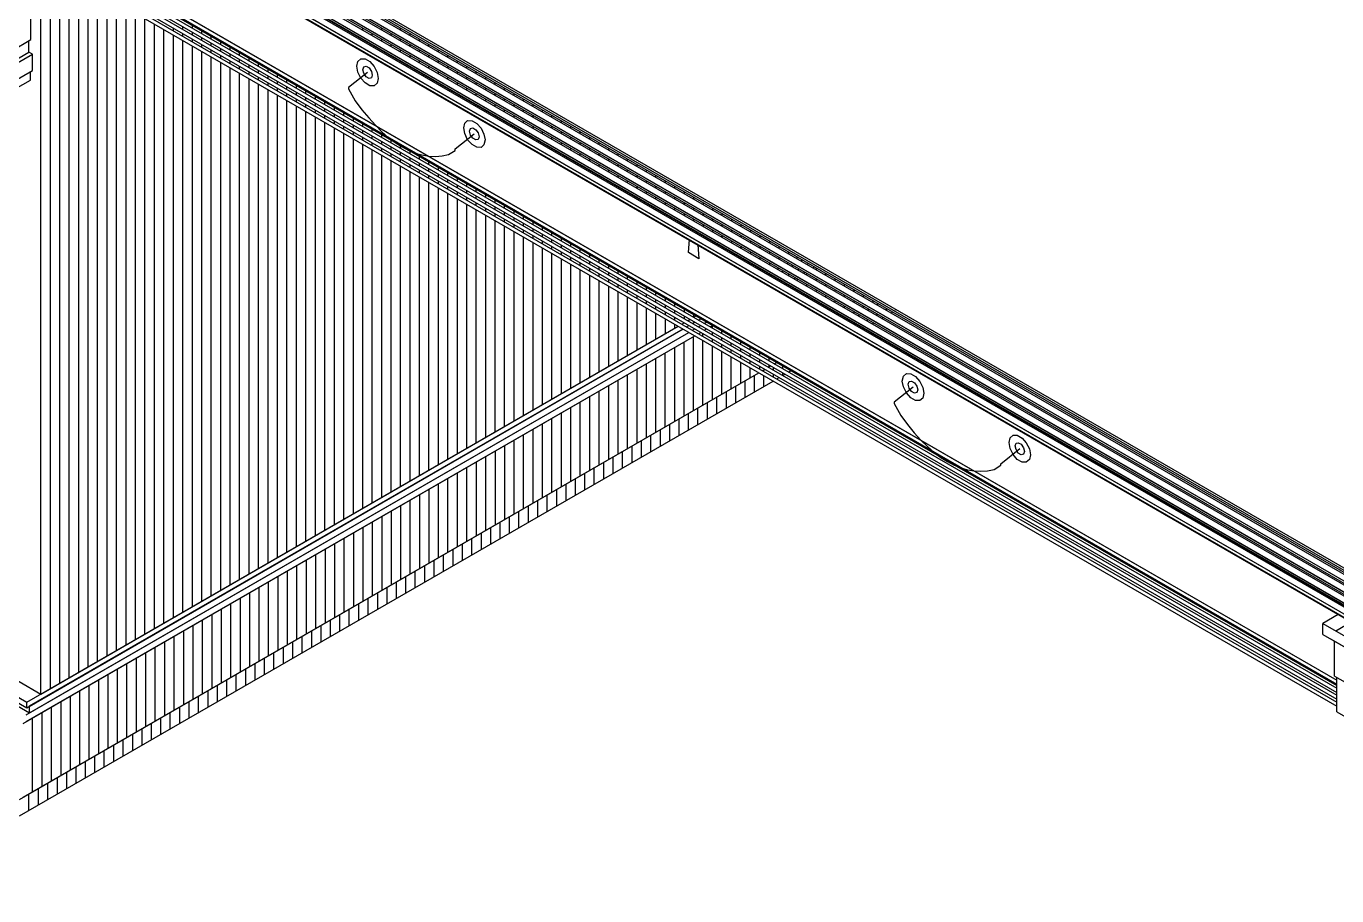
# Model space of a CAD drawing. Header units: inches. Extents: x 0.3 to 16.2, y 0.3 to 11.4.
# Drawn here: x 2.043 to 4.735, y 6.286 to 8.073 of the extents above; entities that cross this region are included whole.
import ezdxf

# ---------------------------------------------------------------- set-up
doc = ezdxf.new("R2010")
doc.units = ezdxf.units.IN
doc.header["$LTSCALE"] = 0.009843
doc.header["$MEASUREMENT"] = 0
doc.layers.add('GEOMETRY', color=7, linetype='Continuous')

msp = doc.modelspace()

# ---------------------------------------------------------------- linework, layer by layer
at = {"layer": 'GEOMETRY'}
for p, q in [((0.9567, 9.1366), (5.7374, 6.3764)), ((0.9567, 9.1366), (5.7374, 6.3764)), ((0.9634, 9.1409), (5.7374, 6.3846)), ((0.9634, 9.1409), (5.7374, 6.3846)), ((0.9634, 9.1366), (5.7374, 6.3803)), ((0.9638, 9.1453), (5.7374, 6.389)), ((0.9638, 9.1453), (5.7374, 6.389)), ((0.9638, 9.1409), (5.7374, 6.3846)), ((0.9567, 9.1224), (5.7374, 6.3626)), ((0.9567, 9.1142), (5.7374, 6.3539)), ((0.9567, 9.1142), (5.7374, 6.3539)), ((0.9567, 9.1), (5.7374, 6.3402)), ((0.9634, 9.1185), (5.7374, 6.3622)), ((0.9634, 9.1185), (5.7374, 6.3622)), ((0.9634, 9.1185), (5.7374, 6.3622)), ((0.9634, 9.1142), (5.7374, 6.3579)), ((0.9567, 9.0913), (5.7374, 6.3315)), ((0.9567, 9.0913), (5.7374, 6.3315)), ((0.9567, 9.0776), (5.7374, 6.3173)), ((0.9634, 9.0961), (5.7374, 6.3394)), ((0.9634, 9.0961), (5.7374, 6.3394)), ((0.9634, 9.0961), (5.7374, 6.3394)), ((0.9634, 9.0917), (5.7374, 6.3354)), ((0.9634, 9.0732), (5.7374, 6.3169)), ((0.9634, 9.0732), (5.7374, 6.3169)), ((0.9634, 9.0732), (5.7374, 6.3169)), ((0.9567, 9.0689), (5.7374, 6.3091)), ((0.9567, 9.0689), (5.7374, 6.3091)), ((0.9567, 9.0551), (5.7374, 6.2949)), ((0.9634, 9.0693), (5.7374, 6.313)), ((0.9634, 9.0508), (5.7374, 6.2945)), ((0.9685, 9.0413), (5.7378, 6.2878)), ((0.9803, 9.0331), (5.7382, 6.2858)), ((1.0394, 9.024), (5.7421, 6.3091)), ((1.0394, 9.024), (5.7421, 6.3091)), ((1.0661, 9.0142), (5.7449, 6.313)), ((1.0661, 9.0142), (5.7449, 6.313)), ((2.0555, 8.2646), (4.7346, 6.7177)), ((2.0571, 8.2665), (4.7346, 6.7205)), ((2.0571, 8.2665), (4.7346, 6.7205)), ((2.0673, 8.2689), (4.7346, 6.7291)), ((2.0673, 8.2689), (4.7346, 6.7291)), ((2.0744, 8.265), (4.7346, 6.7291)), ((2.0433, 8.2575), (4.7346, 6.7035)), ((2.0508, 8.2618), (4.7346, 6.7122)), ((2.0508, 8.2618), (4.7346, 6.7122)), ((2.0559, 8.2504), (4.7346, 6.7035)), ((2.0559, 8.2449), (4.7346, 6.698)), ((2.0559, 8.2449), (4.7346, 6.698)), ((2.0673, 8.2606), (4.7346, 6.7205)), ((2.0559, 8.2362), (4.7346, 6.6898)), ((2.0559, 8.2362), (4.7346, 6.6898)), ((2.0559, 8.2307), (4.7346, 6.6839)), ((2.0559, 8.2307), (4.7346, 6.6839)), ((2.0559, 8.222), (4.7346, 6.6756)), ((2.0732, 6.7004), (2.0732, 8.2122)), ((2.0929, 6.7118), (2.0929, 8.2008)), ((2.1122, 6.7228), (2.1122, 8.1898)), ((2.1315, 6.7343), (2.1315, 8.1783)), ((2.1512, 6.7453), (2.1512, 8.1673)), ((2.1705, 6.7567), (2.1705, 8.1559)), ((2.1898, 6.7677), (2.1898, 8.1449)), ((2.2094, 6.7791), (2.2094, 8.1335)), ((2.0528, 8.0453), (2.0528, 8.1197)), ((2.2287, 6.7902), (2.2287, 8.1224)), ((2.2484, 6.8016), (2.2484, 8.111)), ((2.2677, 6.8126), (2.2677, 8.1)), ((2.287, 6.824), (2.287, 8.0886)), ((2.3067, 6.835), (2.3067, 8.0776)), ((2.326, 6.8465), (2.326, 8.0661)), ((2.3453, 8.0634), (2.3453, 8.0689)), ((2.3453, 6.8575), (2.3453, 8.0551)), ((2.365, 8.0661), (2.365, 8.072)), ((2.365, 8.0524), (2.365, 8.0579)), ((2.3843, 8.0689), (2.3843, 8.0748)), ((2.3843, 8.0551), (2.3843, 8.0606)), ((2.4039, 8.0579), (2.4039, 8.0634)), ((2.4039, 8.0437), (2.4039, 8.0496)), ((2.4232, 8.0465), (2.4232, 8.0524)), ((2.7343, 8.0654), (2.7343, 8.0693)), ((2.7535, 8.0539), (2.7535, 8.0579)), ((2.7732, 8.0654), (2.7732, 8.0693)), ((2.7925, 8.0543), (2.7925, 8.0583)), ((2.8118, 8.0654), (2.8118, 8.0693)), ((2.8315, 8.0622), (2.8315, 8.0626)), ((2.8315, 8.0543), (2.8315, 8.0583)), ((2.8508, 8.0512), (2.8508, 8.0516)), ((2.0134, 8.0224), (2.0528, 8.0453)), ((2.0488, 8.0193), (2.0488, 8.0429)), ((2.365, 6.8689), (2.365, 8.0437)), ((2.3843, 8.0409), (2.3843, 8.0465)), ((2.3843, 6.8803), (2.3843, 8.0327)), ((2.4039, 8.0299), (2.4039, 8.0354)), ((2.4232, 8.0327), (2.4232, 8.0382)), ((2.4232, 8.0185), (2.4232, 8.024)), ((2.4425, 8.0354), (2.4425, 8.0409)), ((2.4425, 8.0213), (2.4425, 8.0272)), ((2.4622, 8.024), (2.4622, 8.0299)), ((2.7732, 8.0429), (2.7732, 8.0469)), ((2.7925, 8.0315), (2.7925, 8.0354)), ((2.8118, 8.0429), (2.8118, 8.0469)), ((2.8118, 8.0205), (2.8118, 8.0244)), ((2.8315, 8.0319), (2.8315, 8.0358)), ((2.8508, 8.0429), (2.8508, 8.0469)), ((2.8508, 8.0205), (2.8508, 8.0244)), ((2.8701, 8.0398), (2.8701, 8.0402)), ((2.8701, 8.0319), (2.8701, 8.0358)), ((2.8898, 8.0287), (2.8898, 8.0291)), ((2.8898, 8.0205), (2.8898, 8.0244)), ((2.0075, 7.987), (2.0563, 8.0154)), ((2.0075, 7.987), (2.0563, 8.0154)), ((2.0173, 8.0012), (2.0488, 8.0193)), ((2.0563, 8.0154), (2.0488, 8.0193)), ((2.0563, 7.9815), (2.0563, 8.0154)), ((2.4039, 6.8913), (2.4039, 8.0213)), ((2.4232, 6.9028), (2.4232, 8.0102)), ((2.4425, 8.0075), (2.4425, 8.013)), ((2.4425, 6.9138), (2.4425, 7.9988)), ((2.4622, 8.0102), (2.4622, 8.0157)), ((2.4622, 7.9961), (2.4622, 8.0016)), ((2.4815, 8.013), (2.4815, 8.0185)), ((2.4815, 7.9988), (2.4815, 8.0047)), ((2.5008, 8.0016), (2.5008, 8.0075)), ((2.5205, 7.9906), (2.5205, 7.9961)), ((2.7224, 7.9906), (2.7244, 8.0004)), ((2.7244, 8.0004), (2.7307, 8.0055)), ((2.7307, 8.0055), (2.7394, 8.0055)), ((2.7394, 8.0055), (2.7492, 8)), ((2.7492, 8), (2.7579, 7.9898)), ((2.8315, 8.0091), (2.8315, 8.013)), ((2.8508, 7.998), (2.8508, 8.002)), ((2.8701, 8.0094), (2.8701, 8.0134)), ((2.8898, 7.998), (2.8898, 8.002)), ((2.9091, 8.0173), (2.9091, 8.0177)), ((2.9091, 8.0094), (2.9091, 8.0134)), ((2.9287, 8.0063), (2.9287, 8.0067)), ((2.9287, 7.998), (2.9287, 8.002)), ((2.948, 7.9949), (2.948, 7.9953)), ((2.0075, 7.9535), (2.0563, 7.9815)), ((2.0516, 7.9618), (2.0516, 7.9787)), ((2.4622, 6.9252), (2.4622, 7.9878)), ((2.4815, 7.985), (2.4815, 7.9906)), ((2.4815, 6.9362), (2.4815, 7.9764)), ((2.5008, 7.9878), (2.5008, 7.9933)), ((2.5008, 7.9736), (2.5008, 7.9791)), ((2.5205, 7.9764), (2.5205, 7.9823)), ((2.5205, 7.9626), (2.5205, 7.9681)), ((2.5398, 7.9791), (2.5398, 7.985)), ((2.5398, 7.9654), (2.5398, 7.9709)), ((2.5594, 7.9681), (2.5594, 7.9736)), ((2.7441, 7.978), (2.7051, 7.9472)), ((2.7244, 7.9783), (2.7224, 7.9906)), ((2.7307, 7.9661), (2.7244, 7.9783)), ((2.7346, 7.9835), (2.7362, 7.989)), ((2.7362, 7.976), (2.7346, 7.9835)), ((2.7362, 7.989), (2.7413, 7.9906)), ((2.7413, 7.9689), (2.7362, 7.976)), ((2.7413, 7.9906), (2.7472, 7.987)), ((2.7472, 7.9654), (2.7413, 7.9689)), ((2.7472, 7.987), (2.752, 7.9799)), ((2.752, 7.9799), (2.7539, 7.9724)), ((2.7539, 7.9724), (2.752, 7.9669)), ((2.7579, 7.9898), (2.7642, 7.9776)), ((2.7642, 7.9776), (2.7661, 7.9654)), ((2.8701, 7.9866), (2.8701, 7.9906)), ((2.8898, 7.9756), (2.8898, 7.9795)), ((2.9091, 7.987), (2.9091, 7.9909)), ((2.9091, 7.9642), (2.9091, 7.9681)), ((2.9287, 7.9756), (2.9287, 7.9795)), ((2.948, 7.987), (2.948, 7.9909)), ((2.948, 7.9646), (2.948, 7.9685)), ((2.9673, 7.9839), (2.9673, 7.9843)), ((2.9673, 7.9756), (2.9673, 7.9795)), ((2.987, 7.9724), (2.987, 7.9728)), ((2.987, 7.9646), (2.987, 7.9685)), ((2.0098, 7.9378), (2.0516, 7.9618)), ((2.5008, 6.9476), (2.5008, 7.9654)), ((2.5205, 6.9587), (2.5205, 7.9539)), ((2.5398, 7.9512), (2.5398, 7.9567)), ((2.5398, 6.9701), (2.5398, 7.9429)), ((2.5594, 7.9539), (2.5594, 7.9598)), ((2.5594, 7.9402), (2.5594, 7.9457)), ((2.5787, 7.9567), (2.5787, 7.9626)), ((2.5787, 7.9429), (2.5787, 7.9484)), ((2.598, 7.9457), (2.598, 7.9512)), ((2.7051, 7.9472), (2.7051, 7.9441)), ((2.7051, 7.9441), (2.7189, 7.9197)), ((2.7394, 7.9563), (2.7307, 7.9661)), ((2.7492, 7.9504), (2.7394, 7.9563)), ((2.752, 7.9669), (2.7472, 7.9654)), ((2.7579, 7.9504), (2.7492, 7.9504)), ((2.7642, 7.9555), (2.7579, 7.9504)), ((2.7661, 7.9654), (2.7642, 7.9555)), ((2.9287, 7.9531), (2.9287, 7.9571)), ((2.948, 7.9417), (2.948, 7.9457)), ((2.9673, 7.9531), (2.9673, 7.9571)), ((2.987, 7.9421), (2.987, 7.9461)), ((3.0063, 7.9614), (3.0063, 7.9618)), ((3.0063, 7.9531), (3.0063, 7.9571)), ((3.0256, 7.95), (3.0256, 7.9504)), ((3.0256, 7.9421), (3.0256, 7.9461)), ((2.5594, 6.9811), (2.5594, 7.9315)), ((2.5787, 7.9287), (2.5787, 7.9343)), ((2.5787, 6.9925), (2.5787, 7.9205)), ((2.598, 7.9315), (2.598, 7.9374)), ((2.598, 7.9177), (2.598, 7.9232)), ((2.6177, 7.9343), (2.6177, 7.9402)), ((2.6177, 7.9205), (2.6177, 7.926)), ((2.637, 7.9232), (2.637, 7.9287)), ((2.637, 7.9091), (2.637, 7.915)), ((2.6563, 7.9118), (2.6563, 7.9177)), ((2.7189, 7.9197), (2.7327, 7.9012)), ((2.9673, 7.9307), (2.9673, 7.9346)), ((2.987, 7.9193), (2.987, 7.9232)), ((3.0063, 7.9307), (3.0063, 7.9346)), ((3.0256, 7.9197), (3.0256, 7.9236)), ((3.0453, 7.939), (3.0453, 7.9394)), ((3.0453, 7.9307), (3.0453, 7.9346)), ((3.0646, 7.9276), (3.0646, 7.928)), ((3.0646, 7.9197), (3.0646, 7.9236)), ((3.0843, 7.9165), (3.0843, 7.9169)), ((2.598, 7.0035), (2.598, 7.9091)), ((2.6177, 7.9063), (2.6177, 7.9118)), ((2.6177, 7.015), (2.6177, 7.898)), ((2.637, 7.8953), (2.637, 7.9008)), ((2.6563, 7.898), (2.6563, 7.9035)), ((2.6563, 7.8839), (2.6563, 7.8894)), ((2.676, 7.9008), (2.676, 7.9063)), ((2.676, 7.8866), (2.676, 7.8921)), ((2.6953, 7.8894), (2.6953, 7.8953)), ((2.7327, 7.9012), (2.7465, 7.8843)), ((3.0063, 7.9083), (3.0063, 7.9122)), ((3.0256, 7.8969), (3.0256, 7.9008)), ((3.0453, 7.9083), (3.0453, 7.9122)), ((3.0453, 7.8858), (3.0453, 7.8898)), ((3.0646, 7.8972), (3.0646, 7.9012)), ((3.0843, 7.9083), (3.0843, 7.9122)), ((3.0843, 7.8858), (3.0843, 7.8898)), ((3.1035, 7.9051), (3.1035, 7.9055)), ((3.1035, 7.8972), (3.1035, 7.9012)), ((3.1228, 7.8941), (3.1228, 7.8945)), ((3.1228, 7.8858), (3.1228, 7.8898)), ((2.637, 7.026), (2.637, 7.8866)), ((2.6563, 7.0374), (2.6563, 7.8756)), ((2.676, 7.8724), (2.676, 7.8783)), ((2.676, 7.0484), (2.676, 7.8642)), ((2.6953, 7.8756), (2.6953, 7.8811)), ((2.6953, 7.8614), (2.6953, 7.8669)), ((2.715, 7.8783), (2.715, 7.8839)), ((2.715, 7.8642), (2.715, 7.8697)), ((2.7343, 7.8669), (2.7343, 7.8728)), ((2.7465, 7.8843), (2.7602, 7.8693)), ((2.7535, 7.8559), (2.7535, 7.8614)), ((2.7602, 7.8693), (2.7736, 7.8559)), ((2.9417, 7.8642), (2.9437, 7.8736)), ((2.9437, 7.852), (2.9417, 7.8642)), ((2.9437, 7.8736), (2.9496, 7.8791)), ((2.9496, 7.8791), (2.9587, 7.8787)), ((2.9535, 7.8571), (2.9555, 7.8626)), ((2.9555, 7.8626), (2.9606, 7.8638)), ((2.9587, 7.8787), (2.9685, 7.8732)), ((2.9606, 7.8638), (2.9665, 7.8602)), ((2.9665, 7.8602), (2.9713, 7.8535)), ((2.9685, 7.8732), (2.9772, 7.8634)), ((2.9772, 7.8634), (2.9831, 7.8512)), ((3.0646, 7.8744), (3.0646, 7.8783)), ((3.0843, 7.8634), (3.0843, 7.8673)), ((3.1035, 7.8748), (3.1035, 7.8787)), ((3.1228, 7.8634), (3.1228, 7.8673)), ((3.1425, 7.8827), (3.1425, 7.8831)), ((3.1425, 7.8748), (3.1425, 7.8787)), ((3.1618, 7.8717), (3.1618, 7.872)), ((3.1618, 7.8634), (3.1618, 7.8673)), ((3.1811, 7.8602), (3.1811, 7.8606)), ((2.6953, 7.0598), (2.6953, 7.8531)), ((2.715, 7.85), (2.715, 7.8559)), ((2.715, 7.0709), (2.715, 7.8417)), ((2.7343, 7.8531), (2.7343, 7.8587)), ((2.7343, 7.839), (2.7343, 7.8445)), ((2.7535, 7.8417), (2.7535, 7.8472)), ((2.7535, 7.8276), (2.7535, 7.8335)), ((2.7732, 7.8445), (2.7732, 7.8504)), ((2.7732, 7.8307), (2.7732, 7.8362)), ((2.7736, 7.8559), (2.7874, 7.8437)), ((2.7874, 7.8437), (2.8012, 7.8335)), ((2.7925, 7.8335), (2.7925, 7.839)), ((2.8012, 7.8335), (2.815, 7.8248)), ((2.9244, 7.8205), (2.9634, 7.8516)), ((2.9496, 7.8394), (2.9437, 7.852)), ((2.9587, 7.8295), (2.9496, 7.8394)), ((2.9555, 7.8492), (2.9535, 7.8571)), ((2.9606, 7.8425), (2.9555, 7.8492)), ((2.9665, 7.839), (2.9606, 7.8425)), ((2.9713, 7.8402), (2.9665, 7.839)), ((2.9713, 7.8535), (2.9732, 7.8457)), ((2.9732, 7.8457), (2.9713, 7.8402)), ((2.9831, 7.8512), (2.9854, 7.839)), ((2.9854, 7.839), (2.9831, 7.8291)), ((3.1035, 7.852), (3.1035, 7.8559)), ((3.1228, 7.8409), (3.1228, 7.8449)), ((3.1425, 7.8524), (3.1425, 7.8563)), ((3.1425, 7.8295), (3.1425, 7.8335)), ((3.1618, 7.8409), (3.1618, 7.8449)), ((3.1811, 7.8524), (3.1811, 7.8563)), ((3.1811, 7.8299), (3.1811, 7.8339)), ((3.2008, 7.8492), (3.2008, 7.8496)), ((3.2008, 7.8409), (3.2008, 7.8449)), ((3.2201, 7.8378), (3.2201, 7.8382)), ((3.2201, 7.8299), (3.2201, 7.8339)), ((2.7343, 7.0823), (2.7343, 7.8307)), ((2.7535, 7.0933), (2.7535, 7.8193)), ((2.7732, 7.8165), (2.7732, 7.822)), ((2.7732, 7.1047), (2.7732, 7.8083)), ((2.7925, 7.8193), (2.7925, 7.8248)), ((2.7925, 7.8051), (2.7925, 7.811)), ((2.8118, 7.822), (2.8118, 7.828)), ((2.8118, 7.8083), (2.8118, 7.8138)), ((2.815, 7.8248), (2.8287, 7.8177)), ((2.8287, 7.8177), (2.8421, 7.8122)), ((2.8315, 7.811), (2.8315, 7.8165)), ((2.8421, 7.8122), (2.8559, 7.8083)), ((2.8559, 7.8083), (2.8697, 7.8059)), ((2.8835, 7.8051), (2.8972, 7.8063)), ((2.8972, 7.8063), (2.9106, 7.8091)), ((2.9106, 7.8091), (2.9244, 7.8177)), ((2.9244, 7.8177), (2.9244, 7.8205)), ((2.9685, 7.824), (2.9587, 7.8295)), ((2.9772, 7.8236), (2.9685, 7.824)), ((2.9831, 7.8291), (2.9772, 7.8236)), ((3.1618, 7.8185), (3.1618, 7.8224)), ((3.1811, 7.8071), (3.1811, 7.811)), ((3.2008, 7.8185), (3.2008, 7.8224)), ((3.2201, 7.8075), (3.2201, 7.8114)), ((3.2398, 7.8268), (3.2398, 7.8272)), ((3.2398, 7.8185), (3.2398, 7.8224)), ((3.2591, 7.8154), (3.2591, 7.8157)), ((3.2591, 7.8075), (3.2591, 7.8114)), ((2.7925, 7.1157), (2.7925, 7.7969)), ((2.8118, 7.7941), (2.8118, 7.7996)), ((2.8118, 7.1272), (2.8118, 7.7858)), ((2.8315, 7.7969), (2.8315, 7.8024)), ((2.8315, 7.7827), (2.8315, 7.7886)), ((2.8508, 7.7996), (2.8508, 7.8055)), ((2.8508, 7.7858), (2.8508, 7.7913)), ((2.8697, 7.8059), (2.8835, 7.8051)), ((2.8701, 7.7886), (2.8701, 7.7941)), ((2.8701, 7.7744), (2.8701, 7.7799)), ((2.8898, 7.7772), (2.8898, 7.7831)), ((3.2008, 7.7961), (3.2008, 7.8)), ((3.2201, 7.7846), (3.2201, 7.7886)), ((3.2398, 7.7961), (3.2398, 7.8)), ((3.2591, 7.785), (3.2591, 7.789)), ((3.2783, 7.8043), (3.2783, 7.8047)), ((3.2783, 7.7961), (3.2783, 7.8)), ((3.298, 7.7929), (3.298, 7.7933)), ((3.298, 7.785), (3.298, 7.789)), ((3.3173, 7.7819), (3.3173, 7.7823)), ((2.8315, 7.1382), (2.8315, 7.7744)), ((2.8508, 7.7717), (2.8508, 7.7772)), ((2.8508, 7.1496), (2.8508, 7.7634)), ((2.8701, 7.7602), (2.8701, 7.7661)), ((2.8898, 7.7634), (2.8898, 7.7689)), ((2.8898, 7.7492), (2.8898, 7.7547)), ((2.9091, 7.7661), (2.9091, 7.7717)), ((2.9091, 7.752), (2.9091, 7.7575)), ((2.9287, 7.7547), (2.9287, 7.7606)), ((3.2398, 7.7736), (3.2398, 7.7776)), ((3.2591, 7.7622), (3.2591, 7.7661)), ((3.2783, 7.7736), (3.2783, 7.7776)), ((3.2783, 7.7512), (3.2783, 7.7551)), ((3.298, 7.7622), (3.298, 7.7661)), ((3.3173, 7.7736), (3.3173, 7.7776)), ((3.3173, 7.7512), (3.3173, 7.7551)), ((3.3366, 7.7705), (3.3366, 7.7709)), ((3.3366, 7.7626), (3.3366, 7.7665)), ((3.3563, 7.7594), (3.3563, 7.7598)), ((3.3563, 7.7512), (3.3563, 7.7551)), ((2.8701, 7.1606), (2.8701, 7.752)), ((2.8898, 7.172), (2.8898, 7.7409)), ((2.9091, 7.7378), (2.9091, 7.7437)), ((2.9091, 7.1831), (2.9091, 7.7295)), ((2.9287, 7.7409), (2.9287, 7.7465)), ((2.9287, 7.7268), (2.9287, 7.7323)), ((2.948, 7.7437), (2.948, 7.7492)), ((2.948, 7.7295), (2.948, 7.735)), ((2.9673, 7.7323), (2.9673, 7.7382)), ((2.987, 7.7213), (2.987, 7.7268)), ((3.298, 7.7398), (3.298, 7.7437)), ((3.3173, 7.7287), (3.3173, 7.7327)), ((3.3366, 7.7398), (3.3366, 7.7437)), ((3.3563, 7.7287), (3.3563, 7.7327)), ((3.3756, 7.748), (3.3756, 7.7484)), ((3.3756, 7.7402), (3.3756, 7.7441)), ((3.3953, 7.737), (3.3953, 7.7374)), ((3.3953, 7.7287), (3.3953, 7.7327)), ((3.4146, 7.7256), (3.4146, 7.726)), ((2.9287, 7.1945), (2.9287, 7.7185)), ((2.948, 7.7154), (2.948, 7.7213)), ((2.948, 7.2055), (2.948, 7.7071)), ((2.9673, 7.7185), (2.9673, 7.724)), ((2.9673, 7.7043), (2.9673, 7.7098)), ((2.987, 7.7071), (2.987, 7.7126)), ((2.987, 7.6929), (2.987, 7.6988)), ((3.0063, 7.7098), (3.0063, 7.7157)), ((3.0063, 7.6961), (3.0063, 7.7016)), ((3.0256, 7.6988), (3.0256, 7.7043)), ((3.3366, 7.7173), (3.3366, 7.7213)), ((3.3563, 7.7063), (3.3563, 7.7102)), ((3.3756, 7.7173), (3.3756, 7.7213)), ((3.3756, 7.6949), (3.3756, 7.6988)), ((3.3953, 7.7063), (3.3953, 7.7102)), ((3.4146, 7.7177), (3.4146, 7.7217)), ((3.4146, 7.6949), (3.4146, 7.6988)), ((3.4339, 7.7146), (3.4339, 7.715)), ((3.4339, 7.7063), (3.4339, 7.7102)), ((3.4535, 7.7031), (3.4535, 7.7035)), ((3.4535, 7.6953), (3.4535, 7.6992)), ((2.9673, 7.2169), (2.9673, 7.6957)), ((2.987, 7.228), (2.987, 7.6846)), ((3.0063, 7.6819), (3.0063, 7.6874)), ((3.0063, 7.2394), (3.0063, 7.6732)), ((3.0256, 7.6846), (3.0256, 7.6902)), ((3.0256, 7.6705), (3.0256, 7.6764)), ((3.0453, 7.6874), (3.0453, 7.6933)), ((3.0453, 7.6736), (3.0453, 7.6791)), ((3.0646, 7.6764), (3.0646, 7.6819)), ((3.3953, 7.6839), (3.3953, 7.6878)), ((3.4146, 7.6724), (3.4146, 7.6764)), ((3.4339, 7.6839), (3.4339, 7.6878)), ((3.4535, 7.6724), (3.4535, 7.6764)), ((3.4728, 7.6921), (3.4728, 7.6925)), ((3.4728, 7.6839), (3.4728, 7.6878)), ((3.4921, 7.6807), (3.4921, 7.6811)), ((3.4921, 7.6728), (3.4921, 7.6768)), ((3.0256, 7.2504), (3.0256, 7.6622)), ((3.0453, 7.6594), (3.0453, 7.665)), ((3.0453, 7.2618), (3.0453, 7.6508)), ((3.0646, 7.6622), (3.0646, 7.6677)), ((3.0646, 7.648), (3.0646, 7.6539)), ((3.0843, 7.665), (3.0843, 7.6709)), ((3.0843, 7.6512), (3.0843, 7.6567)), ((3.1035, 7.6539), (3.1035, 7.6594)), ((3.1035, 7.6398), (3.1035, 7.6453)), ((3.1228, 7.6425), (3.1228, 7.6484)), ((3.4339, 7.6614), (3.4339, 7.6654)), ((3.4535, 7.65), (3.4535, 7.6539)), ((3.4728, 7.6614), (3.4728, 7.6654)), ((3.4921, 7.65), (3.4921, 7.6539)), ((3.5118, 7.6697), (3.5118, 7.6701)), ((3.5118, 7.6614), (3.5118, 7.6654)), ((3.5311, 7.6583), (3.5311, 7.6587)), ((3.5311, 7.6504), (3.5311, 7.6543)), ((3.5504, 7.6472), (3.5504, 7.6476)), ((3.0646, 7.2728), (3.0646, 7.6398)), ((3.0843, 7.637), (3.0843, 7.6425)), ((3.0843, 7.2843), (3.0843, 7.6283)), ((3.1035, 7.6256), (3.1035, 7.6315)), ((3.1228, 7.6287), (3.1228, 7.6343)), ((3.1228, 7.6146), (3.1228, 7.6201)), ((3.1425, 7.6315), (3.1425, 7.637)), ((3.1425, 7.6173), (3.1425, 7.6228)), ((3.1618, 7.6201), (3.1618, 7.626)), ((3.4031, 7.6075), (3.4055, 7.6343)), ((3.4224, 7.6244), (3.4248, 7.5949)), ((3.4728, 7.639), (3.4728, 7.6429)), ((3.4921, 7.6276), (3.4921, 7.6315)), ((3.5118, 7.639), (3.5118, 7.6429)), ((3.5118, 7.6165), (3.5118, 7.6205)), ((3.5311, 7.6276), (3.5311, 7.6315)), ((3.5504, 7.639), (3.5504, 7.6429)), ((3.5504, 7.6165), (3.5504, 7.6205)), ((3.5701, 7.6358), (3.5701, 7.6362)), ((3.5701, 7.628), (3.5701, 7.6319)), ((3.5894, 7.6248), (3.5894, 7.6248)), ((3.5894, 7.6165), (3.5894, 7.6205)), ((3.1035, 7.2953), (3.1035, 7.6173)), ((3.1228, 7.3067), (3.1228, 7.6059)), ((3.1425, 7.6031), (3.1425, 7.6091)), ((3.1425, 7.3177), (3.1425, 7.5949)), ((3.1618, 7.6063), (3.1618, 7.6118)), ((3.1618, 7.5921), (3.1618, 7.5976)), ((3.1811, 7.6091), (3.1811, 7.6146)), ((3.1811, 7.5949), (3.1811, 7.6004)), ((3.2008, 7.5976), (3.2008, 7.6035)), ((3.2201, 7.5866), (3.2201, 7.5921)), ((3.4248, 7.5949), (3.4031, 7.6075)), ((3.5311, 7.6051), (3.5311, 7.6091)), ((3.5504, 7.5941), (3.5504, 7.598)), ((3.5701, 7.6051), (3.5701, 7.6091)), ((3.5894, 7.5941), (3.5894, 7.598)), ((3.6091, 7.6134), (3.6091, 7.6138)), ((3.6091, 7.6055), (3.6091, 7.6094)), ((3.6248, 7.5961), (3.628, 7.598)), ((3.6248, 7.5961), (3.628, 7.598)), ((3.6248, 7.5961), (3.628, 7.598)), ((3.6283, 7.6024), (3.6283, 7.6024)), ((3.6319, 7.6004), (3.6319, 7.6004)), ((3.6319, 7.6004), (3.6319, 7.6004)), ((3.6319, 7.6004), (3.6319, 7.6004)), ((3.6343, 7.5906), (3.6378, 7.5925)), ((3.6343, 7.5906), (3.6378, 7.5925)), ((3.6343, 7.5906), (3.6378, 7.5925)), ((3.6413, 7.5949), (3.6417, 7.5949)), ((3.6413, 7.5949), (3.6417, 7.5949)), ((3.6413, 7.5949), (3.6417, 7.5949)), ((3.1618, 7.3291), (3.1618, 7.5835)), ((3.1811, 7.5807), (3.1811, 7.5866)), ((3.1811, 7.3402), (3.1811, 7.5724)), ((3.2008, 7.5839), (3.2008, 7.5894)), ((3.2008, 7.5697), (3.2008, 7.5752)), ((3.2201, 7.5724), (3.2201, 7.578)), ((3.2201, 7.5583), (3.2201, 7.5642)), ((3.2398, 7.5752), (3.2398, 7.5811)), ((3.2398, 7.5614), (3.2398, 7.5669)), ((3.2591, 7.5642), (3.2591, 7.5697)), ((3.5701, 7.5827), (3.5701, 7.5866)), ((3.5858, 7.5736), (3.589, 7.5756)), ((3.5858, 7.5736), (3.589, 7.5756)), ((3.5858, 7.5736), (3.589, 7.5756)), ((3.5953, 7.5681), (3.5988, 7.5701)), ((3.5953, 7.5681), (3.5988, 7.5701)), ((3.5953, 7.5681), (3.5988, 7.5701)), ((3.6051, 7.585), (3.6087, 7.587)), ((3.6051, 7.585), (3.6087, 7.587)), ((3.6051, 7.585), (3.6087, 7.587)), ((3.615, 7.5795), (3.6185, 7.5815)), ((3.615, 7.5795), (3.6185, 7.5815)), ((3.615, 7.5795), (3.6185, 7.5815)), ((3.6272, 7.5724), (3.6307, 7.5744)), ((3.6272, 7.5724), (3.6307, 7.5744)), ((3.6272, 7.5724), (3.6307, 7.5744)), ((3.6394, 7.5654), (3.6425, 7.5673)), ((3.6394, 7.5654), (3.6425, 7.5673)), ((3.6394, 7.5654), (3.6425, 7.5673)), ((3.6465, 7.5835), (3.65, 7.5854)), ((3.6465, 7.5835), (3.65, 7.5854)), ((3.6465, 7.5835), (3.65, 7.5854)), ((3.6465, 7.5693), (3.6465, 7.5697)), ((3.6465, 7.561), (3.6465, 7.565)), ((3.6535, 7.5878), (3.6539, 7.5878)), ((3.6535, 7.5878), (3.6539, 7.5878)), ((3.6535, 7.5878), (3.6539, 7.5878)), ((3.6587, 7.5764), (3.6622, 7.5783)), ((3.6587, 7.5764), (3.6622, 7.5783)), ((3.6587, 7.5764), (3.6622, 7.5783)), ((3.6657, 7.5807), (3.6661, 7.5807)), ((3.6657, 7.5807), (3.6661, 7.5807)), ((3.6657, 7.5807), (3.6661, 7.5807)), ((3.6661, 7.5807), (3.6661, 7.5807)), ((3.6661, 7.5724), (3.6661, 7.5764)), ((3.6854, 7.5693), (3.6854, 7.5697)), ((3.6854, 7.561), (3.6854, 7.565)), ((3.2008, 7.3516), (3.2008, 7.561)), ((3.2201, 7.3626), (3.2201, 7.55)), ((3.2398, 7.5472), (3.2398, 7.5528)), ((3.2398, 7.374), (3.2398, 7.5386)), ((3.2591, 7.55), (3.2591, 7.5555)), ((3.2591, 7.5358), (3.2591, 7.5417)), ((3.2783, 7.5528), (3.2783, 7.5587)), ((3.2783, 7.539), (3.2783, 7.5445)), ((3.298, 7.5417), (3.298, 7.5472)), ((3.6075, 7.561), (3.611, 7.563)), ((3.6075, 7.561), (3.611, 7.563)), ((3.6075, 7.561), (3.611, 7.563)), ((3.6197, 7.5539), (3.6232, 7.5559)), ((3.6197, 7.5539), (3.6232, 7.5559)), ((3.6197, 7.5539), (3.6232, 7.5559)), ((3.6272, 7.5579), (3.6272, 7.5583)), ((3.6272, 7.5496), (3.6272, 7.5535)), ((3.6465, 7.5386), (3.6465, 7.5425)), ((3.6661, 7.55), (3.6661, 7.5539)), ((3.6854, 7.5386), (3.6854, 7.5425)), ((3.7047, 7.5583), (3.7047, 7.5583)), ((3.7047, 7.55), (3.7047, 7.5539)), ((3.724, 7.5469), (3.724, 7.5472)), ((3.724, 7.5386), (3.724, 7.5425)), ((3.2591, 7.385), (3.2591, 7.5276)), ((3.2783, 7.5248), (3.2783, 7.5303)), ((3.2783, 7.3965), (3.2783, 7.5161)), ((3.298, 7.5276), (3.298, 7.5331)), ((3.298, 7.5134), (3.298, 7.5193)), ((3.3173, 7.5303), (3.3173, 7.5362)), ((3.3173, 7.5165), (3.3173, 7.522)), ((3.3366, 7.5193), (3.3366, 7.5248)), ((3.3366, 7.5051), (3.3366, 7.5106)), ((3.3563, 7.5079), (3.3563, 7.5138)), ((3.6661, 7.5276), (3.6661, 7.5315)), ((3.6854, 7.5161), (3.6854, 7.5201)), ((3.7047, 7.5276), (3.7047, 7.5315)), ((3.724, 7.5161), (3.724, 7.5201)), ((3.7437, 7.5358), (3.7437, 7.5358)), ((3.7437, 7.5276), (3.7437, 7.5315)), ((3.763, 7.5244), (3.763, 7.5248)), ((3.763, 7.5165), (3.763, 7.5205)), ((3.7823, 7.5134), (3.7823, 7.5138)), ((3.298, 7.4075), (3.298, 7.5051)), ((3.3173, 7.5024), (3.3173, 7.5079)), ((3.3173, 7.4189), (3.3173, 7.4937)), ((3.3366, 7.4909), (3.3366, 7.4969)), ((3.3563, 7.4941), (3.3563, 7.4996)), ((3.3563, 7.4799), (3.3563, 7.4854)), ((3.3756, 7.4969), (3.3756, 7.5024)), ((3.3756, 7.4827), (3.3756, 7.4882)), ((3.3953, 7.4854), (3.3953, 7.4913)), ((3.7047, 7.5051), (3.7047, 7.5091)), ((3.724, 7.4937), (3.724, 7.4976)), ((3.7437, 7.5051), (3.7437, 7.5091)), ((3.7437, 7.4827), (3.7437, 7.4866)), ((3.763, 7.4937), (3.763, 7.4976)), ((3.7709, 7.4894), (3.774, 7.4913)), ((3.7709, 7.4894), (3.774, 7.4913)), ((3.7709, 7.4894), (3.774, 7.4913)), ((3.7713, 7.489), (3.7713, 7.4898)), ((3.7823, 7.5051), (3.7823, 7.5091)), ((3.7902, 7.5008), (3.7937, 7.5028)), ((3.7902, 7.5008), (3.7937, 7.5028)), ((3.7902, 7.5008), (3.7937, 7.5028)), ((3.7906, 7.5004), (3.7906, 7.5008)), ((3.7972, 7.5047), (3.7976, 7.5047)), ((3.7972, 7.5047), (3.7976, 7.5047)), ((3.7972, 7.5047), (3.7976, 7.5047)), ((3.8098, 7.4972), (3.8098, 7.4976)), ((3.8098, 7.4894), (3.8098, 7.4933)), ((3.8197, 7.4839), (3.8228, 7.4858)), ((3.8264, 7.4878), (3.8268, 7.4878)), ((3.8291, 7.4894), (3.8291, 7.4909)), ((2.0441, 6.6839), (3.3823, 7.4563)), ((2.0441, 6.6839), (3.3823, 7.4563)), ((2.0732, 6.7004), (3.3823, 7.4563)), ((3.3366, 7.4299), (3.3366, 7.4827)), ((3.3563, 7.4413), (3.3563, 7.4713)), ((3.3756, 7.4685), (3.3756, 7.4744)), ((3.3756, 7.4524), (3.3756, 7.4602)), ((3.3898, 7.4606), (3.3945, 7.4634)), ((3.3898, 7.4606), (3.3945, 7.4634)), ((3.3898, 7.4606), (3.3945, 7.4634)), ((3.3953, 7.4717), (3.3953, 7.4772)), ((3.3992, 7.4551), (3.4043, 7.4579)), ((3.3992, 7.4551), (3.4043, 7.4579)), ((3.3992, 7.4551), (3.4043, 7.4579)), ((3.402, 7.4677), (3.4067, 7.4705)), ((3.402, 7.4677), (3.4067, 7.4705)), ((3.402, 7.4677), (3.4067, 7.4705)), ((3.4114, 7.4618), (3.4165, 7.465)), ((3.4114, 7.4618), (3.4165, 7.465)), ((3.4114, 7.4618), (3.4165, 7.465)), ((3.4142, 7.4748), (3.4189, 7.4776)), ((3.4142, 7.4748), (3.4189, 7.4776)), ((3.4142, 7.4748), (3.4189, 7.4776)), ((3.4146, 7.4748), (3.4146, 7.4799)), ((3.4236, 7.4689), (3.4287, 7.4717)), ((3.4236, 7.4689), (3.4287, 7.4717)), ((3.4236, 7.4689), (3.4287, 7.4717)), ((3.4236, 7.4551), (3.4287, 7.4579)), ((3.4236, 7.4551), (3.4287, 7.4579)), ((3.4236, 7.4551), (3.4287, 7.4579)), ((3.4358, 7.4618), (3.4409, 7.465)), ((3.4358, 7.4618), (3.4409, 7.465)), ((3.4358, 7.4618), (3.4409, 7.465)), ((3.448, 7.4551), (3.4531, 7.4579)), ((3.448, 7.4551), (3.4531, 7.4579)), ((3.448, 7.4551), (3.4531, 7.4579)), ((3.4528, 7.4524), (3.4528, 7.4575)), ((3.7512, 7.478), (3.7547, 7.4799)), ((3.7512, 7.478), (3.7547, 7.4799)), ((3.7512, 7.478), (3.7547, 7.4799)), ((3.752, 7.478), (3.752, 7.4783)), ((3.7713, 7.4665), (3.7713, 7.4705)), ((3.7807, 7.4614), (3.7839, 7.4634)), ((3.7906, 7.478), (3.7906, 7.4819)), ((3.8, 7.4724), (3.8035, 7.4744)), ((2.0366, 6.6402), (3.4165, 7.4366)), ((2.0366, 6.6402), (3.4165, 7.4366)), ((2.0429, 6.6575), (3.4043, 7.4437)), ((2.0429, 6.6575), (3.4043, 7.4437)), ((2.0429, 6.6437), (3.4165, 7.4366)), ((2.0441, 6.6724), (3.3921, 7.4508)), ((2.05, 6.676), (3.3921, 7.4508)), ((2.05, 6.676), (3.3921, 7.4508)), ((2.05, 6.6618), (3.4043, 7.4437)), ((3.4114, 7.448), (3.4165, 7.4508)), ((3.4114, 7.448), (3.4165, 7.4508)), ((3.4114, 7.448), (3.4165, 7.4508)), ((3.4138, 7.2835), (3.4138, 7.435)), ((3.4236, 7.4409), (3.4287, 7.4437)), ((3.4236, 7.4409), (3.4287, 7.4437)), ((3.4236, 7.4409), (3.4287, 7.4437)), ((3.4331, 7.4354), (3.4331, 7.4409)), ((3.4358, 7.448), (3.4409, 7.4508)), ((3.4358, 7.448), (3.4409, 7.4508)), ((3.4358, 7.448), (3.4409, 7.4508)), ((3.4528, 7.4382), (3.4528, 7.4437)), ((3.4528, 7.424), (3.4528, 7.4299)), ((3.472, 7.4409), (3.472, 7.4469)), ((3.472, 7.4272), (3.472, 7.4327)), ((3.4913, 7.4299), (3.4913, 7.4354)), ((3.3752, 7.261), (3.3752, 7.4126)), ((3.3945, 7.272), (3.3945, 7.424)), ((3.4331, 7.2945), (3.4331, 7.4268)), ((3.4528, 7.3055), (3.4528, 7.4157)), ((3.472, 7.413), (3.472, 7.4185)), ((3.472, 7.3169), (3.472, 7.4047)), ((3.4913, 7.4157), (3.4913, 7.4217)), ((3.4913, 7.402), (3.4913, 7.4075)), ((3.511, 7.4185), (3.511, 7.4244)), ((3.511, 7.4047), (3.511, 7.4102)), ((3.5303, 7.4075), (3.5303, 7.413)), ((3.3169, 7.2272), (3.3169, 7.3791)), ((3.3362, 7.2386), (3.3362, 7.3906)), ((3.3555, 7.2496), (3.3555, 7.4016)), ((3.4913, 7.328), (3.4913, 7.3933)), ((3.511, 7.3906), (3.511, 7.3961)), ((3.511, 7.3394), (3.511, 7.3823)), ((3.5303, 7.3933), (3.5303, 7.3992)), ((3.5303, 7.3795), (3.5303, 7.385)), ((3.5496, 7.3965), (3.5496, 7.402)), ((3.5496, 7.3823), (3.5496, 7.3878)), ((3.5689, 7.385), (3.5689, 7.3906)), ((3.5689, 7.3728), (3.5689, 7.3768)), ((3.5795, 7.3791), (3.5846, 7.3819)), ((3.5795, 7.3791), (3.5846, 7.3819)), ((3.5795, 7.3791), (3.5846, 7.3819)), ((2.0295, 6.4839), (3.548, 7.3606)), ((2.0295, 6.4839), (3.548, 7.3606)), ((2.0366, 6.4882), (3.548, 7.3606)), ((3.278, 7.2047), (3.278, 7.3567)), ((3.2976, 7.2161), (3.2976, 7.3681)), ((3.5303, 7.3504), (3.5303, 7.3709)), ((3.539, 7.3217), (3.539, 7.3555)), ((3.5496, 7.3681), (3.5496, 7.3736)), ((3.5551, 7.365), (3.5602, 7.3677)), ((3.5551, 7.365), (3.5602, 7.3677)), ((3.5551, 7.365), (3.5602, 7.3677)), ((3.5583, 7.363), (3.5583, 7.3665)), ((3.5583, 7.3331), (3.5583, 7.3547)), ((3.5673, 7.372), (3.5724, 7.3748)), ((3.5673, 7.372), (3.5724, 7.3748)), ((3.5673, 7.372), (3.5724, 7.3748)), ((3.5776, 7.3661), (3.5776, 7.3717)), ((3.5776, 7.352), (3.5776, 7.3575)), ((3.5846, 7.348), (3.5894, 7.3508)), ((3.5969, 7.3551), (3.6016, 7.3579)), ((3.5972, 7.3689), (3.5972, 7.3744)), ((3.5972, 7.3555), (3.5972, 7.3606)), ((3.6087, 7.3622), (3.6138, 7.365)), ((3.8425, 7.3437), (3.8449, 7.3535)), ((3.8449, 7.3535), (3.8508, 7.3591)), ((3.8508, 7.3591), (3.8598, 7.3587)), ((3.8598, 7.3587), (3.8693, 7.3531)), ((3.8693, 7.3531), (3.8783, 7.3429)), ((2.0295, 6.4504), (3.5772, 7.3437)), ((3.2201, 7.1713), (3.2201, 7.3232)), ((3.2394, 7.1827), (3.2394, 7.3343)), ((3.2587, 7.1937), (3.2587, 7.3457)), ((3.4811, 7.2882), (3.4811, 7.322)), ((3.5004, 7.2996), (3.5004, 7.3331)), ((3.5197, 7.3106), (3.5197, 7.3445)), ((3.8646, 7.3311), (3.8256, 7.3004)), ((3.8449, 7.3315), (3.8425, 7.3437)), ((3.8508, 7.3193), (3.8449, 7.3315)), ((3.8547, 7.337), (3.8567, 7.3425)), ((3.8567, 7.3291), (3.8547, 7.337)), ((3.8567, 7.3425), (3.8614, 7.3437)), ((3.8614, 7.322), (3.8567, 7.3291)), ((3.8614, 7.3437), (3.8677, 7.3402)), ((3.8677, 7.3189), (3.8614, 7.322)), ((3.8677, 7.3402), (3.8724, 7.3331)), ((3.8724, 7.3331), (3.8744, 7.3256)), ((3.8744, 7.3256), (3.8724, 7.3201)), ((3.8783, 7.3429), (3.8843, 7.3307)), ((3.8843, 7.3307), (3.8866, 7.3185)), ((3.1811, 7.1488), (3.1811, 7.3008)), ((3.2004, 7.1602), (3.2004, 7.3118)), ((3.4421, 7.2657), (3.4421, 7.2996)), ((3.4614, 7.2772), (3.4614, 7.311)), ((3.8256, 7.3004), (3.8256, 7.2976)), ((3.8256, 7.2976), (3.8394, 7.2728)), ((3.8598, 7.3094), (3.8508, 7.3193)), ((3.8693, 7.3035), (3.8598, 7.3094)), ((3.8724, 7.3201), (3.8677, 7.3189)), ((3.8783, 7.3035), (3.8693, 7.3035)), ((3.8843, 7.3087), (3.8783, 7.3035)), ((3.8866, 7.3185), (3.8843, 7.3087)), ((3.1425, 7.1264), (3.1425, 7.2783)), ((3.1618, 7.1378), (3.1618, 7.2898)), ((3.4035, 7.2437), (3.4035, 7.2772)), ((3.4228, 7.2547), (3.4228, 7.2886)), ((3.8394, 7.2728), (3.8531, 7.2543)), ((1.0394, 7.2524), (2.0441, 6.6724)), ((3.0843, 7.0929), (3.0843, 7.2449)), ((3.1035, 7.1039), (3.1035, 7.2559)), ((3.1228, 7.1154), (3.1228, 7.2673)), ((3.3457, 7.2102), (3.3457, 7.2437)), ((3.365, 7.2213), (3.365, 7.2551)), ((3.3843, 7.2323), (3.3843, 7.2661)), ((3.8531, 7.2543), (3.8665, 7.2374)), ((1.0508, 7.239), (2.05, 6.6618)), ((1.161, 7.2272), (2.0732, 6.7004)), ((3.0453, 7.0705), (3.0453, 7.2224)), ((3.0646, 7.0819), (3.0646, 7.2335)), ((3.3067, 7.1878), (3.3067, 7.2217)), ((3.326, 7.1988), (3.326, 7.2327)), ((3.8665, 7.2374), (3.8803, 7.2224)), ((3.8803, 7.2224), (3.8941, 7.2091)), ((4.0618, 7.2173), (4.0642, 7.2272)), ((4.0642, 7.2051), (4.0618, 7.2173)), ((4.0642, 7.2272), (4.0701, 7.2323)), ((4.0701, 7.2323), (4.0787, 7.2323)), ((4.074, 7.2102), (4.076, 7.2157)), ((4.076, 7.2157), (4.0807, 7.2169)), ((4.0787, 7.2323), (4.0886, 7.2264)), ((4.0807, 7.2169), (4.0866, 7.2138)), ((4.0886, 7.2264), (4.0972, 7.2165)), ((4.0972, 7.2165), (4.1035, 7.2043)), ((1.1315, 7.2106), (2.0441, 6.6839)), ((1.1315, 7.2106), (2.0441, 6.6839)), ((2.987, 7.037), (2.987, 7.189)), ((3.0067, 7.048), (3.0067, 7.2)), ((3.026, 7.0594), (3.026, 7.211)), ((3.2488, 7.1543), (3.2488, 7.1878)), ((3.2681, 7.1654), (3.2681, 7.1992)), ((3.2874, 7.1764), (3.2874, 7.2102)), ((3.8941, 7.2091), (3.9079, 7.1969)), ((3.9079, 7.1969), (3.9217, 7.1866)), ((4.0449, 7.1736), (4.0839, 7.2047)), ((4.0701, 7.1929), (4.0642, 7.2051)), ((4.0787, 7.1827), (4.0701, 7.1929)), ((4.076, 7.2028), (4.074, 7.2102)), ((4.0807, 7.1957), (4.076, 7.2028)), ((4.0866, 7.1921), (4.0807, 7.1957)), ((4.0866, 7.2138), (4.0917, 7.2067)), ((4.0917, 7.1933), (4.0866, 7.1921)), ((4.0917, 7.2067), (4.0933, 7.1988)), ((4.0933, 7.1988), (4.0917, 7.1933)), ((4.1035, 7.2043), (4.1055, 7.1921)), ((4.1055, 7.1921), (4.1035, 7.1823)), ((2.9484, 7.0146), (2.9484, 7.1665)), ((2.9677, 7.0256), (2.9677, 7.1776)), ((3.2098, 7.1319), (3.2098, 7.1657)), ((3.2295, 7.1429), (3.2295, 7.1768)), ((3.9217, 7.1866), (3.935, 7.178)), ((3.935, 7.178), (3.9488, 7.1709)), ((3.9488, 7.1709), (3.9626, 7.1654)), ((3.9626, 7.1654), (3.9764, 7.1614)), ((3.9764, 7.1614), (3.9902, 7.1591)), ((4.0173, 7.1594), (4.0311, 7.1622)), ((4.0311, 7.1622), (4.0449, 7.1709)), ((4.0449, 7.1709), (4.0449, 7.1736)), ((4.0886, 7.1772), (4.0787, 7.1827)), ((4.0972, 7.1768), (4.0886, 7.1772)), ((4.1035, 7.1823), (4.0972, 7.1768)), ((2.9094, 6.9921), (2.9094, 7.1441)), ((2.9291, 7.0035), (2.9291, 7.1551)), ((3.1713, 7.1094), (3.1713, 7.1433)), ((3.1906, 7.1209), (3.1906, 7.1543)), ((3.9902, 7.1591), (4.0035, 7.1583)), ((4.0035, 7.1583), (4.0173, 7.1594)), ((2.8516, 6.9587), (2.8516, 7.1102)), ((2.8709, 6.9697), (2.8709, 7.1217)), ((2.8902, 6.9811), (2.8902, 7.1327)), ((3.1134, 7.076), (3.1134, 7.1098)), ((3.1327, 7.087), (3.1327, 7.1209)), ((3.152, 7.0984), (3.152, 7.1319)), ((2.8126, 6.9362), (2.8126, 7.0882)), ((2.8319, 6.9472), (2.8319, 7.0992)), ((3.0744, 7.0535), (3.0744, 7.0874)), ((3.0937, 7.065), (3.0937, 7.0984)), ((2.7543, 6.9028), (2.7543, 7.0543)), ((2.774, 6.9138), (2.774, 7.0657)), ((2.7933, 6.9248), (2.7933, 7.0768)), ((3.0165, 7.0201), (3.0165, 7.0539)), ((3.0358, 7.0311), (3.0358, 7.065)), ((3.0551, 7.0425), (3.0551, 7.0764)), ((2.7157, 6.8803), (2.7157, 7.0319)), ((2.735, 6.8913), (2.735, 7.0433)), ((2.978, 6.9976), (2.978, 7.0315)), ((2.9972, 7.0091), (2.9972, 7.0425)), ((2.6768, 6.8579), (2.6768, 7.0094)), ((2.6961, 6.8689), (2.6961, 7.0209)), ((2.939, 6.9756), (2.939, 7.0091)), ((2.9583, 6.9866), (2.9583, 7.0205)), ((2.6185, 6.824), (2.6185, 6.976)), ((2.6382, 6.8354), (2.6382, 6.9874)), ((2.6575, 6.8465), (2.6575, 6.9984)), ((2.8811, 6.9417), (2.8811, 6.9756)), ((2.9004, 6.9531), (2.9004, 6.987)), ((2.9197, 6.9642), (2.9197, 6.998)), ((2.5799, 6.802), (2.5799, 6.9535)), ((2.5992, 6.813), (2.5992, 6.965)), ((2.8421, 6.9197), (2.8421, 6.9531)), ((2.8618, 6.9307), (2.8618, 6.9646)), ((2.5217, 6.7681), (2.5217, 6.9201)), ((2.5409, 6.7795), (2.5409, 6.9311)), ((2.5606, 6.7906), (2.5606, 6.9425)), ((2.7843, 6.8862), (2.7843, 6.9197)), ((2.8035, 6.8972), (2.8035, 6.9311)), ((2.8228, 6.9083), (2.8228, 6.9421)), ((2.4831, 6.7457), (2.4831, 6.8976)), ((2.5024, 6.7571), (2.5024, 6.9087)), ((2.7457, 6.8638), (2.7457, 6.8972)), ((2.765, 6.8748), (2.765, 6.9087)), ((2.4248, 6.7122), (2.4248, 6.8642)), ((2.4441, 6.7232), (2.4441, 6.8752)), ((2.4634, 6.7346), (2.4634, 6.8866)), ((2.7067, 6.8413), (2.7067, 6.8752)), ((2.7264, 6.8524), (2.7264, 6.8862)), ((2.3858, 6.6898), (2.3858, 6.8417)), ((2.4051, 6.7012), (2.4051, 6.8528)), ((2.6488, 6.8079), (2.6488, 6.8417)), ((2.6681, 6.8189), (2.6681, 6.8528)), ((2.6874, 6.8303), (2.6874, 6.8638)), ((4.7378, 6.8638), (4.7059, 6.8453)), ((4.7059, 6.8453), (4.8472, 6.7638)), ((4.7059, 6.8453), (4.8472, 6.7638)), ((4.7059, 6.8228), (4.7059, 6.8453)), ((4.7646, 6.848), (4.7327, 6.8299)), ((2.3472, 6.6673), (2.3472, 6.8193)), ((2.3665, 6.6787), (2.3665, 6.8303)), ((2.6102, 6.7854), (2.6102, 6.8193)), ((2.6295, 6.7965), (2.6295, 6.8303)), ((4.7059, 6.8228), (4.8472, 6.7413)), ((4.7232, 6.813), (4.8496, 6.7398)), ((2.289, 6.6339), (2.289, 6.7858)), ((2.3083, 6.6449), (2.3083, 6.7969)), ((2.3276, 6.6563), (2.3276, 6.8079)), ((2.552, 6.752), (2.552, 6.7858)), ((2.5713, 6.763), (2.5713, 6.7969)), ((2.5906, 6.7744), (2.5906, 6.8079)), ((4.7303, 6.7374), (4.7303, 6.8087)), ((2.25, 6.6114), (2.25, 6.7634)), ((2.2697, 6.6224), (2.2697, 6.7744)), ((2.5134, 6.7295), (2.5134, 6.7634)), ((2.5327, 6.7409), (2.5327, 6.7744)), ((2.1921, 6.578), (2.1921, 6.7295)), ((2.2114, 6.589), (2.2114, 6.7409)), ((2.2307, 6.6004), (2.2307, 6.752)), ((2.4551, 6.6961), (2.4551, 6.7299)), ((2.4744, 6.7071), (2.4744, 6.7409)), ((2.4941, 6.7185), (2.4941, 6.7524)), ((4.7303, 6.7374), (4.8472, 6.6701)), ((4.7346, 6.6642), (4.7346, 6.735)), ((2.1531, 6.5555), (2.1531, 6.7075)), ((2.1724, 6.5665), (2.1724, 6.7185)), ((2.4165, 6.6736), (2.4165, 6.7075)), ((2.4358, 6.685), (2.4358, 6.7185)), ((2.0441, 6.6724), (2.0441, 6.6839)), ((2.05, 6.6618), (2.05, 6.676)), ((2.1146, 6.5331), (2.1146, 6.685)), ((2.1339, 6.5441), (2.1339, 6.6961)), ((2.378, 6.6516), (2.378, 6.685)), ((2.3972, 6.6626), (2.3972, 6.6965)), ((2.0563, 6.4996), (2.0563, 6.6512)), ((2.0756, 6.5106), (2.0756, 6.6626)), ((2.0949, 6.5217), (2.0949, 6.6736)), ((2.3197, 6.6177), (2.3197, 6.6516)), ((2.339, 6.6291), (2.339, 6.663)), ((2.3587, 6.6402), (2.3587, 6.674)), ((4.7346, 6.6642), (4.8488, 6.598)), ((2.2811, 6.5957), (2.2811, 6.6291)), ((2.3004, 6.6067), (2.3004, 6.6406)), ((2.2228, 6.5622), (2.2228, 6.5957)), ((2.2425, 6.5732), (2.2425, 6.6071)), ((2.2618, 6.5843), (2.2618, 6.6181)), ((2.1843, 6.5398), (2.1843, 6.5732)), ((2.2035, 6.5508), (2.2035, 6.5846)), ((2.1457, 6.5173), (2.1457, 6.5512)), ((2.165, 6.5283), (2.165, 6.5622)), ((2.0874, 6.4839), (2.0874, 6.5177)), ((2.1071, 6.4949), (2.1071, 6.5287)), ((2.1264, 6.5063), (2.1264, 6.5398)), ((2.0488, 6.4614), (2.0488, 6.4953)), ((2.0681, 6.4724), (2.0681, 6.5063))]:
    msp.add_line(p, q, dxfattribs=at)

doc.saveas('drawing.dxf')
